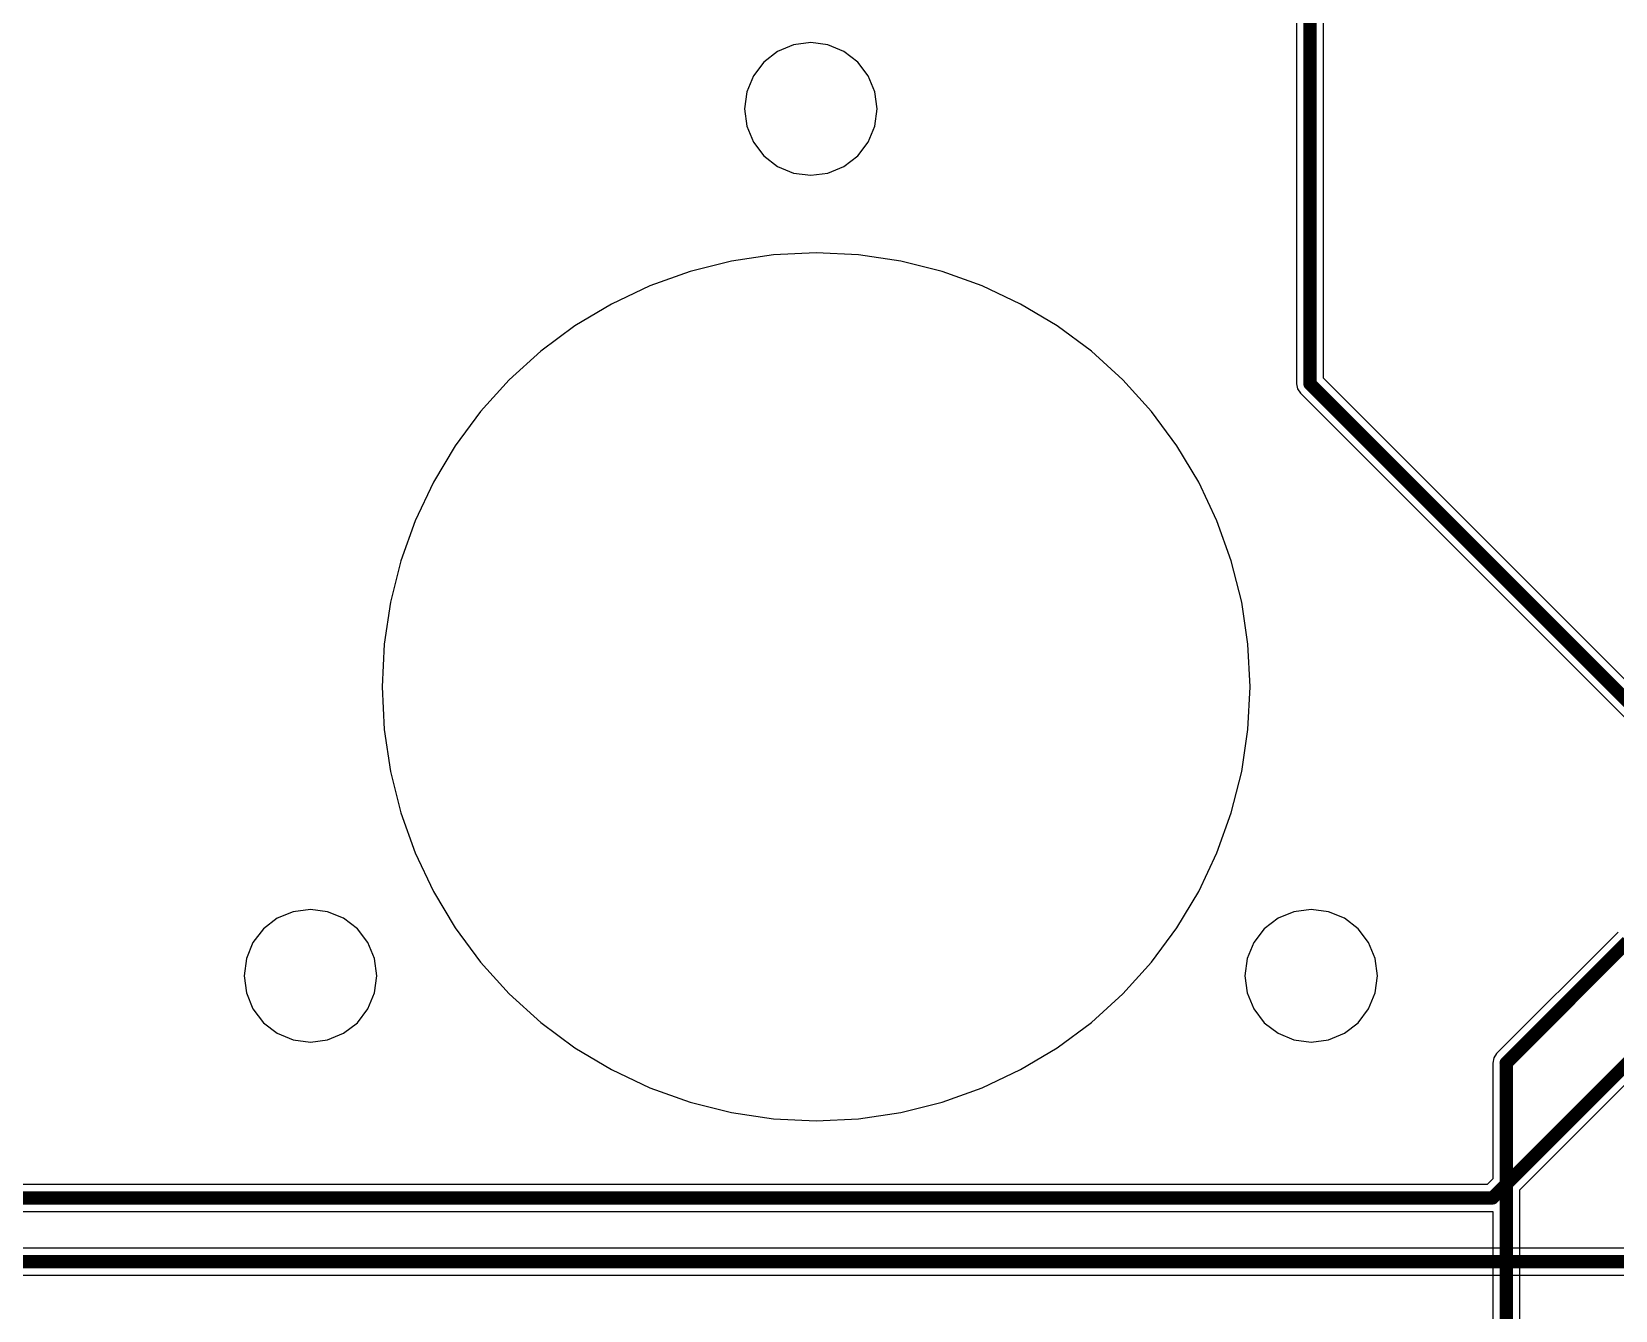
# Model space of a CAD drawing. Header units: millimetres. Extents: x 60.7 to 156.1, y 68.6 to 164.1.
# Drawn here: x 93.47 to 123.62, y 104.46 to 128.8 of the extents above; entities that cross this region are included whole.
import ezdxf

# ---------------------------------------------------------------- set-up
doc = ezdxf.new("R2010")
doc.units = ezdxf.units.MM
doc.layers.add('BottomLayer', color=5, linetype='Continuous')
doc.layers.add('TopLayer', color=1, linetype='Continuous')

msp = doc.modelspace()

# ---------------------------------------------------------------- linework, layer by layer
at = {"layer": 'BottomLayer'}
for p, q in [((107.973, 128.547), (107.669, 128.421)), ((108.3, 128.59), (107.973, 128.547)), ((108.627, 128.547), (108.3, 128.59)), ((108.931, 128.421), (108.627, 128.547)), ((107.407, 128.22), (107.206, 127.958)), ((107.669, 128.421), (107.407, 128.22)), ((109.193, 128.22), (108.931, 128.421)), ((109.394, 127.958), (109.193, 128.22)), ((107.206, 127.958), (107.08, 127.654)), ((109.52, 127.654), (109.394, 127.958)), ((107.08, 127.654), (107.037, 127.327)), ((109.563, 127.327), (109.52, 127.654)), ((107.037, 127.327), (107.08, 127)), ((109.52, 127), (109.563, 127.327)), ((107.08, 127), (107.206, 126.696)), ((109.394, 126.696), (109.52, 127)), ((107.206, 126.696), (107.407, 126.434)), ((109.193, 126.434), (109.394, 126.696)), ((107.407, 126.434), (107.669, 126.233)), ((108.931, 126.233), (109.193, 126.434)), ((107.669, 126.233), (107.973, 126.107)), ((107.973, 126.107), (108.3, 126.064)), ((108.3, 126.064), (108.627, 126.107)), ((108.627, 126.107), (108.931, 126.233)), ((107.59, 124.549), (106.788, 124.43)), ((108.4, 124.589), (107.59, 124.549)), ((109.21, 124.549), (108.4, 124.589)), ((110.012, 124.43), (109.21, 124.549)), ((106.002, 124.233), (105.238, 123.96)), ((106.788, 124.43), (106.002, 124.233)), ((110.798, 124.233), (110.012, 124.43)), ((111.562, 123.96), (110.798, 124.233)), ((105.238, 123.96), (104.505, 123.613)), ((112.295, 123.613), (111.562, 123.96)), ((104.505, 123.613), (103.81, 123.197)), ((112.99, 123.197), (112.295, 123.613)), ((103.81, 123.197), (103.159, 122.714)), ((113.641, 122.714), (112.99, 123.197)), ((103.159, 122.714), (102.558, 122.169)), ((114.242, 122.169), (113.641, 122.714)), ((102.558, 122.169), (102.013, 121.568)), ((114.787, 121.568), (114.242, 122.169)), ((102.013, 121.568), (101.53, 120.917)), ((115.27, 120.917), (114.787, 121.568)), ((101.53, 120.917), (101.114, 120.222)), ((115.686, 120.222), (115.27, 120.917)), ((101.114, 120.222), (100.767, 119.489)), ((116.033, 119.489), (115.686, 120.222)), ((100.767, 119.489), (100.494, 118.725)), ((116.306, 118.725), (116.033, 119.489)), ((100.494, 118.725), (100.297, 117.939)), ((116.503, 117.939), (116.306, 118.725)), ((100.297, 117.939), (100.178, 117.137)), ((116.622, 117.137), (116.503, 117.939)), ((100.178, 117.137), (100.138, 116.327)), ((116.662, 116.327), (116.622, 117.137)), ((100.138, 116.327), (100.178, 115.517)), ((116.622, 115.517), (116.662, 116.327)), ((100.178, 115.517), (100.297, 114.715)), ((116.503, 114.715), (116.622, 115.517)), ((100.297, 114.715), (100.494, 113.929)), ((116.306, 113.929), (116.503, 114.715)), ((100.494, 113.929), (100.767, 113.165)), ((116.033, 113.165), (116.306, 113.929)), ((100.767, 113.165), (101.114, 112.432)), ((115.686, 112.432), (116.033, 113.165)), ((101.114, 112.432), (101.53, 111.737)), ((115.27, 111.737), (115.686, 112.432)), ((98.142, 111.921), (97.881, 111.72)), ((98.447, 112.047), (98.142, 111.921)), ((98.774, 112.09), (98.447, 112.047)), ((99.101, 112.047), (98.774, 112.09)), ((99.405, 111.921), (99.101, 112.047)), ((99.667, 111.72), (99.405, 111.921)), ((117.195, 111.921), (116.933, 111.72)), ((117.499, 112.047), (117.195, 111.921)), ((117.826, 112.09), (117.499, 112.047)), ((118.153, 112.047), (117.826, 112.09)), ((118.458, 111.921), (118.153, 112.047)), ((118.719, 111.72), (118.458, 111.921)), ((97.881, 111.72), (97.68, 111.458)), ((99.867, 111.458), (99.667, 111.72)), ((101.53, 111.737), (102.013, 111.086)), ((114.787, 111.086), (115.27, 111.737)), ((116.933, 111.72), (116.733, 111.458)), ((118.92, 111.458), (118.719, 111.72)), ((97.68, 111.458), (97.554, 111.154)), ((99.993, 111.154), (99.867, 111.458)), ((116.733, 111.458), (116.607, 111.154)), ((119.046, 111.154), (118.92, 111.458)), ((97.554, 111.154), (97.511, 110.827)), ((100.037, 110.827), (99.993, 111.154)), ((102.013, 111.086), (102.558, 110.485)), ((114.242, 110.485), (114.787, 111.086)), ((116.607, 111.154), (116.563, 110.827)), ((119.089, 110.827), (119.046, 111.154)), ((97.511, 110.827), (97.554, 110.5)), ((99.993, 110.5), (100.037, 110.827)), ((116.563, 110.827), (116.607, 110.5)), ((119.046, 110.5), (119.089, 110.827)), ((97.554, 110.5), (97.68, 110.196)), ((99.867, 110.196), (99.993, 110.5)), ((102.558, 110.485), (103.159, 109.94)), ((113.641, 109.94), (114.242, 110.485)), ((116.607, 110.5), (116.733, 110.196)), ((118.92, 110.196), (119.046, 110.5)), ((97.68, 110.196), (97.881, 109.934)), ((99.667, 109.934), (99.867, 110.196)), ((116.733, 110.196), (116.933, 109.934)), ((118.719, 109.934), (118.92, 110.196)), ((97.881, 109.934), (98.142, 109.733)), ((99.405, 109.733), (99.667, 109.934)), ((103.159, 109.94), (103.81, 109.457)), ((112.99, 109.457), (113.641, 109.94)), ((116.933, 109.934), (117.195, 109.733)), ((118.458, 109.733), (118.719, 109.934)), ((98.142, 109.733), (98.447, 109.607)), ((98.447, 109.607), (98.774, 109.564)), ((98.774, 109.564), (99.101, 109.607)), ((99.101, 109.607), (99.405, 109.733)), ((103.81, 109.457), (104.505, 109.041)), ((112.295, 109.041), (112.99, 109.457)), ((117.195, 109.733), (117.499, 109.607)), ((117.499, 109.607), (117.826, 109.564)), ((117.826, 109.564), (118.153, 109.607)), ((118.153, 109.607), (118.458, 109.733)), ((104.505, 109.041), (105.238, 108.694)), ((111.562, 108.694), (112.295, 109.041)), ((105.238, 108.694), (106.002, 108.421)), ((110.798, 108.421), (111.562, 108.694)), ((106.002, 108.421), (106.788, 108.224)), ((110.012, 108.224), (110.798, 108.421)), ((106.788, 108.224), (107.59, 108.105)), ((107.59, 108.105), (108.4, 108.065)), ((108.4, 108.065), (109.21, 108.105)), ((109.21, 108.105), (110.012, 108.224)), ((133.471, 105.642), (82.296, 105.642)), ((82.402, 105.128), (133.471, 105.128))]:
    msp.add_line(p, q, dxfattribs=at)
at = {"layer": 'BottomLayer', "const_width": 0.254}
msp.add_lwpolyline([(82.296, 105.385), (134.187, 105.385)], dxfattribs=at)
at = {"layer": 'TopLayer'}
for p, q in [((117.546, 133.965), (117.546, 122.096)), ((118.06, 122.203), (118.06, 133.965)), ((107.973, 128.547), (107.669, 128.421)), ((108.3, 128.59), (107.973, 128.547)), ((108.627, 128.547), (108.3, 128.59)), ((108.931, 128.421), (108.627, 128.547)), ((107.407, 128.22), (107.206, 127.958)), ((107.669, 128.421), (107.407, 128.22)), ((109.193, 128.22), (108.931, 128.421)), ((109.394, 127.958), (109.193, 128.22)), ((107.206, 127.958), (107.08, 127.654)), ((109.52, 127.654), (109.394, 127.958)), ((107.08, 127.654), (107.037, 127.327)), ((109.563, 127.327), (109.52, 127.654)), ((107.037, 127.327), (107.08, 127)), ((109.52, 127), (109.563, 127.327)), ((107.08, 127), (107.206, 126.696)), ((109.394, 126.696), (109.52, 127)), ((107.206, 126.696), (107.407, 126.434)), ((109.193, 126.434), (109.394, 126.696)), ((107.407, 126.434), (107.669, 126.233)), ((108.931, 126.233), (109.193, 126.434)), ((107.669, 126.233), (107.973, 126.107)), ((107.973, 126.107), (108.3, 126.064)), ((108.3, 126.064), (108.627, 126.107)), ((108.627, 126.107), (108.931, 126.233)), ((107.59, 124.549), (106.788, 124.43)), ((108.4, 124.589), (107.59, 124.549)), ((109.21, 124.549), (108.4, 124.589)), ((110.012, 124.43), (109.21, 124.549)), ((106.002, 124.233), (105.238, 123.96)), ((106.788, 124.43), (106.002, 124.233)), ((110.798, 124.233), (110.012, 124.43)), ((111.562, 123.96), (110.798, 124.233)), ((105.238, 123.96), (104.505, 123.613)), ((112.295, 123.613), (111.562, 123.96)), ((104.505, 123.613), (103.81, 123.197)), ((112.99, 123.197), (112.295, 123.613)), ((103.81, 123.197), (103.159, 122.714)), ((113.641, 122.714), (112.99, 123.197)), ((103.159, 122.714), (102.558, 122.169)), ((114.242, 122.169), (113.641, 122.714)), ((102.558, 122.169), (102.013, 121.568)), ((114.787, 121.568), (114.242, 122.169)), ((128.007, 112.256), (118.06, 122.203)), ((117.546, 122.096), (117.566, 121.998)), ((117.566, 121.998), (117.621, 121.915)), ((117.621, 121.915), (127.646, 111.89)), ((102.013, 121.568), (101.53, 120.917)), ((115.27, 120.917), (114.787, 121.568)), ((101.53, 120.917), (101.114, 120.222)), ((115.686, 120.222), (115.27, 120.917)), ((101.114, 120.222), (100.767, 119.489)), ((116.033, 119.489), (115.686, 120.222)), ((100.767, 119.489), (100.494, 118.725)), ((116.306, 118.725), (116.033, 119.489)), ((100.494, 118.725), (100.297, 117.939)), ((116.503, 117.939), (116.306, 118.725)), ((100.297, 117.939), (100.178, 117.137)), ((116.622, 117.137), (116.503, 117.939)), ((100.178, 117.137), (100.138, 116.327)), ((116.662, 116.327), (116.622, 117.137)), ((100.138, 116.327), (100.178, 115.517)), ((116.622, 115.517), (116.662, 116.327)), ((100.178, 115.517), (100.297, 114.715)), ((116.503, 114.715), (116.622, 115.517)), ((100.297, 114.715), (100.494, 113.929)), ((116.306, 113.929), (116.503, 114.715)), ((100.494, 113.929), (100.767, 113.165)), ((116.033, 113.165), (116.306, 113.929)), ((100.767, 113.165), (101.114, 112.432)), ((115.686, 112.432), (116.033, 113.165)), ((101.114, 112.432), (101.53, 111.737)), ((115.27, 111.737), (115.686, 112.432)), ((98.142, 111.921), (97.881, 111.72)), ((98.447, 112.047), (98.142, 111.921)), ((98.774, 112.09), (98.447, 112.047)), ((99.101, 112.047), (98.774, 112.09)), ((99.405, 111.921), (99.101, 112.047)), ((99.667, 111.72), (99.405, 111.921)), ((117.195, 111.921), (116.933, 111.72)), ((117.499, 112.047), (117.195, 111.921)), ((117.826, 112.09), (117.499, 112.047)), ((118.153, 112.047), (117.826, 112.09)), ((118.458, 111.921), (118.153, 112.047)), ((118.719, 111.72), (118.458, 111.921)), ((97.881, 111.72), (97.68, 111.458)), ((99.867, 111.458), (99.667, 111.72)), ((101.53, 111.737), (102.013, 111.086)), ((114.787, 111.086), (115.27, 111.737)), ((116.933, 111.72), (116.733, 111.458)), ((118.92, 111.458), (118.719, 111.72)), ((123.669, 111.659), (121.357, 109.347)), ((97.68, 111.458), (97.554, 111.154)), ((99.993, 111.154), (99.867, 111.458)), ((116.733, 111.458), (116.607, 111.154)), ((119.046, 111.154), (118.92, 111.458)), ((97.554, 111.154), (97.511, 110.827)), ((100.037, 110.827), (99.993, 111.154)), ((102.013, 111.086), (102.558, 110.485)), ((114.242, 110.485), (114.787, 111.086)), ((116.607, 111.154), (116.563, 110.827)), ((119.089, 110.827), (119.046, 111.154)), ((121.796, 106.751), (126.265, 111.22)), ((97.511, 110.827), (97.554, 110.5)), ((99.993, 110.5), (100.037, 110.827)), ((116.563, 110.827), (116.607, 110.5)), ((119.046, 110.5), (119.089, 110.827)), ((97.554, 110.5), (97.68, 110.196)), ((99.867, 110.196), (99.993, 110.5)), ((102.558, 110.485), (103.159, 109.94)), ((113.641, 109.94), (114.242, 110.485)), ((116.607, 110.5), (116.733, 110.196)), ((118.92, 110.196), (119.046, 110.5)), ((97.68, 110.196), (97.881, 109.934)), ((99.667, 109.934), (99.867, 110.196)), ((116.733, 110.196), (116.933, 109.934)), ((118.719, 109.934), (118.92, 110.196)), ((97.881, 109.934), (98.142, 109.733)), ((99.405, 109.733), (99.667, 109.934)), ((103.159, 109.94), (103.81, 109.457)), ((112.99, 109.457), (113.641, 109.94)), ((116.933, 109.934), (117.195, 109.733)), ((118.458, 109.733), (118.719, 109.934)), ((98.142, 109.733), (98.447, 109.607)), ((98.447, 109.607), (98.774, 109.564)), ((98.774, 109.564), (99.101, 109.607)), ((99.101, 109.607), (99.405, 109.733)), ((103.81, 109.457), (104.505, 109.041)), ((112.295, 109.041), (112.99, 109.457)), ((117.195, 109.733), (117.499, 109.607)), ((117.499, 109.607), (117.826, 109.564)), ((117.826, 109.564), (118.153, 109.607)), ((118.153, 109.607), (118.458, 109.733)), ((121.302, 109.264), (121.282, 109.166)), ((121.282, 109.166), (121.282, 106.964)), ((121.357, 109.347), (121.302, 109.264)), ((104.505, 109.041), (105.238, 108.694)), ((111.562, 108.694), (112.295, 109.041)), ((105.238, 108.694), (106.002, 108.421)), ((110.798, 108.421), (111.562, 108.694)), ((106.002, 108.421), (106.788, 108.224)), ((110.012, 108.224), (110.798, 108.421)), ((106.788, 108.224), (107.59, 108.105)), ((107.59, 108.105), (108.4, 108.065)), ((108.4, 108.065), (109.21, 108.105)), ((109.21, 108.105), (110.012, 108.224)), ((121.175, 106.857), (81.586, 106.857)), ((121.282, 106.964), (121.175, 106.857)), ((121.796, 86.659), (121.796, 106.751)), ((81.586, 106.343), (121.281, 106.343)), ((121.281, 106.343), (121.282, 106.342)), ((121.282, 106.342), (121.282, 87.181))]:
    msp.add_line(p, q, dxfattribs=at)
at = {"layer": 'TopLayer', "const_width": 0.254}
for points in [[(117.803, 122.096), (117.803, 135.004)], [(117.803, 122.096), (128.422, 111.477)], [(121.539, 106.858), (126.158, 111.477)], [(121.539, 109.166), (123.85, 111.477)], [(121.539, 106.858), (121.539, 109.166)], [(121.281, 106.6), (121.539, 106.858)], [(121.539, 86.659), (121.539, 106.858)], [(80.57, 106.6), (121.281, 106.6)]]:
    msp.add_lwpolyline(points, dxfattribs=at)
at = {"layer": 'TopLayer', "const_width": 0.127}
for points in [[(117.74, 122.096, 1), (117.867, 122.096, 1)], [(117.74, 122.096, 1), (117.867, 122.096, 1)], [(121.475, 109.166, 1), (121.603, 109.166, 1)], [(121.475, 109.166, 1), (121.603, 109.166, 1)], [(121.475, 106.858, 1), (121.603, 106.858, 1)], [(121.475, 106.858, 1), (121.603, 106.858, 1)], [(121.475, 106.858, 1), (121.603, 106.858, 1)], [(121.475, 106.858, 1), (121.603, 106.858, 1)], [(121.218, 106.6, 1), (121.345, 106.6, 1)], [(121.218, 106.6, 1), (121.345, 106.6, 1)]]:
    msp.add_lwpolyline(points, format="xyb", close=True, dxfattribs=at)

doc.saveas('drawing.dxf')
